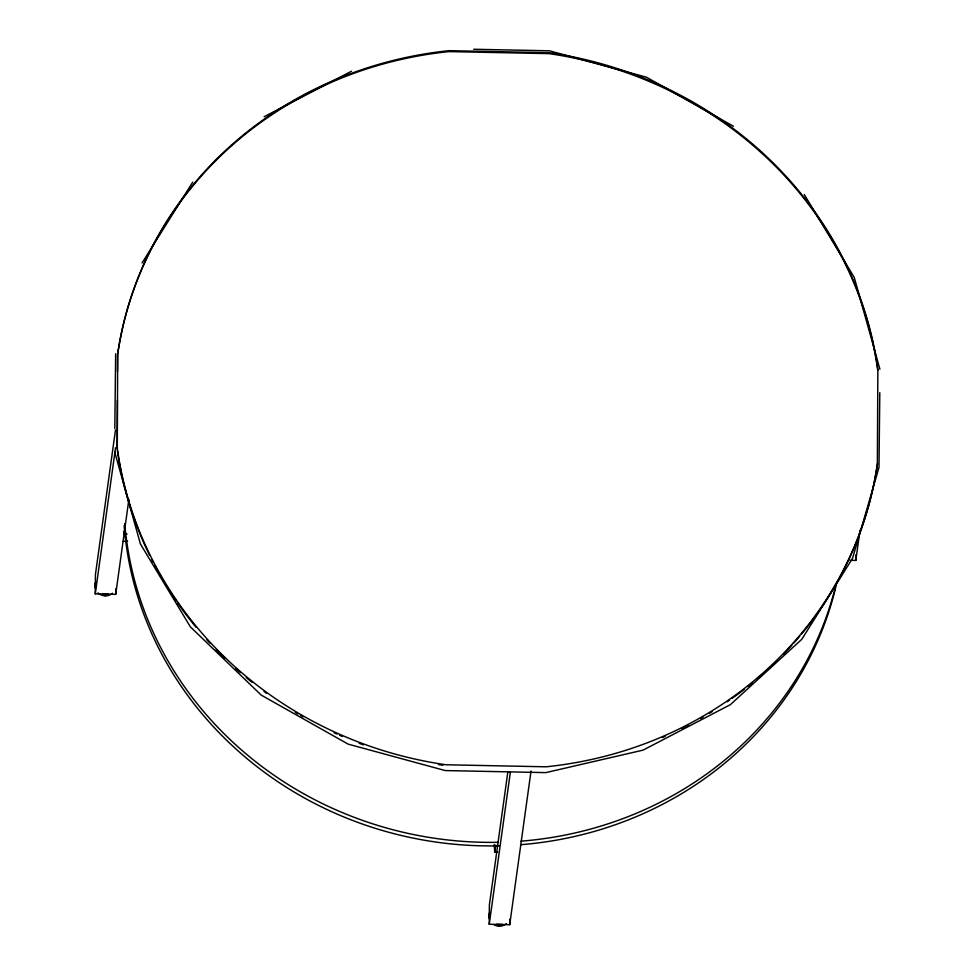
<?xml version="1.0" encoding="UTF-8"?>
<svg xmlns="http://www.w3.org/2000/svg" width="975" height="975" viewBox="0 0 975 975"><rect width="100%" height="100%" fill="white"/><g stroke="black" fill="none" stroke-linecap="round" stroke-linejoin="round"><path stroke-width="1.46" d="M849.981 560.32L855.818 560.418L855.818 554.933M114.818 428.586L115.647 353.718M117.158 448.951L117.366 400.152M117.488 371.524L117.561 354.937A383.809 359.738 7.9 0 1 448.914 51.602L548.998 53.637A383.809 359.738 7.9 0 1 877.732 370.378M879.803 392.669L878.987 467.549L852.552 558.309L801.803 639.271L730.397 704.645L643.073 750.128L545.805 772.614L445.209 770.567L348.148 744.132L261.227 695.114L190.381 626.852L140.424 544.001L114.721 452.022M531.034 770.981L509.706 924.702L489.255 924.263L489.365 905.056L507.768 772.432M509.706 924.702L509.73 919.218M128.883 499.407L115.708 594.36L95.27 593.872L95.416 574.677L115.489 429.999M115.708 594.36L115.757 588.863M124.069 531.326L124.044 534.276L127.091 534.142M95.087 586.048L95.343 584.281M95.27 593.872L115.55 447.696M105.239 595.883L105.483 594.116M497.652 852.187L494.727 852.126L495.714 845.057M489.06 916.427L489.316 914.66M489.255 924.263L510.376 772.054M499.237 926.25L499.48 924.483M855.818 560.418L859.999 530.278M142.07 262.945L192.733 182.118M264.152 116.732L351.5 71.236M123.069 541.344L127.627 541.125M473.728 49.262L549.4 50.797L646.486 77.232L733.419 126.262M804.29 194.537L854.246 277.412L879.913 369.232M494.227 844.533L494.727 852.126M877.463 463.466A383.809 359.738 7.9 0 1 546.11 766.801L446.026 764.766A383.809 359.738 7.9 0 1 117.292 448.025L117.683 354.01A383.809 359.738 7.9 0 1 449.048 50.676L549.12 52.699A383.809 359.738 7.9 0 1 877.866 369.452L877.342 464.393A383.809 359.738 7.9 0 1 801.633 633.921M799.719 636.212A383.809 359.738 7.9 0 1 793.882 642.964M791.895 645.194A383.809 359.738 7.9 0 1 783.705 653.981M777.343 660.428A383.809 359.738 7.9 0 1 771.895 665.681M769.689 667.765A383.809 359.738 7.9 0 1 759.513 676.882M752.529 682.756A383.809 359.738 7.9 0 1 747.813 686.571M744.23 689.374A383.809 359.738 7.9 0 1 732.079 698.38M729.617 700.111A383.809 359.738 7.9 0 1 727.179 701.805M712.152 711.604A383.809 359.738 7.9 0 1 709.581 713.176M703.097 717.027A383.809 359.738 7.9 0 1 700.464 718.538M688.484 725.083A383.809 359.738 7.9 0 1 681.72 728.544M665.194 736.296A383.809 359.738 7.9 0 1 662.415 737.514M442.918 765.253A383.809 359.738 7.9 0 1 438.445 764.558M363.37 744.863A383.809 359.738 7.9 0 1 359.129 743.267M342.408 736.491A383.809 359.738 7.9 0 1 339.653 735.284M336.899 734.053A383.809 359.738 7.9 0 1 334.145 732.81M303.127 716.905A383.809 359.738 7.9 0 1 300.495 715.394M297.875 713.871A383.809 359.738 7.9 0 1 295.267 712.323M266.443 693.274A383.809 359.738 7.9 0 1 264.054 691.519M252.098 682.342A383.809 359.738 7.9 0 1 246.224 677.552M240.435 672.64A383.809 359.738 7.9 0 1 235.865 668.631M224.738 658.283A383.809 359.738 7.9 0 1 216.158 649.716M209.918 643.122A383.809 359.738 7.9 0 1 206.871 639.795M196.121 627.327A383.809 359.738 7.9 0 1 177.901 603.354M176.17 600.856A383.809 359.738 7.9 0 1 169.479 590.728M167.858 588.157A383.809 359.738 7.9 0 1 165.457 584.281M163.897 581.685A383.809 359.738 7.9 0 1 157.865 571.179M156.414 568.535A383.809 359.738 7.9 0 1 154.988 565.878M152.892 561.868A383.809 359.738 7.9 0 1 151.527 559.199M149.528 555.165A383.809 359.738 7.9 0 1 117.366 450.426M836.197 585.341A361.091 338.447 7.9 0 1 520.516 844.716M499.419 845.8A361.091 338.447 7.9 0 1 124.154 525.659M835.27 587.62A361.091 338.447 7.9 0 1 521.003 841.181M498.396 842.303A361.091 338.447 7.9 0 1 124.763 523.612M108.14 593.848A10.238 9.592 7.9 0 1 102.838 593.726M95.672 586.767A10.238 9.592 7.9 0 1 95.708 581.795M112.491 593.239A10.238 9.592 7.9 0 1 98.036 592.898M95.416 588.534A10.238 9.592 7.9 0 1 95.465 583.562M502.125 924.215A10.238 9.592 7.9 0 1 496.836 924.093M489.645 917.146A10.238 9.592 7.9 0 1 489.669 912.186M506.476 923.593A10.238 9.592 7.9 0 1 494.13 924.848M489.401 918.913A10.238 9.592 7.9 0 1 489.426 913.953"/></g></svg>
